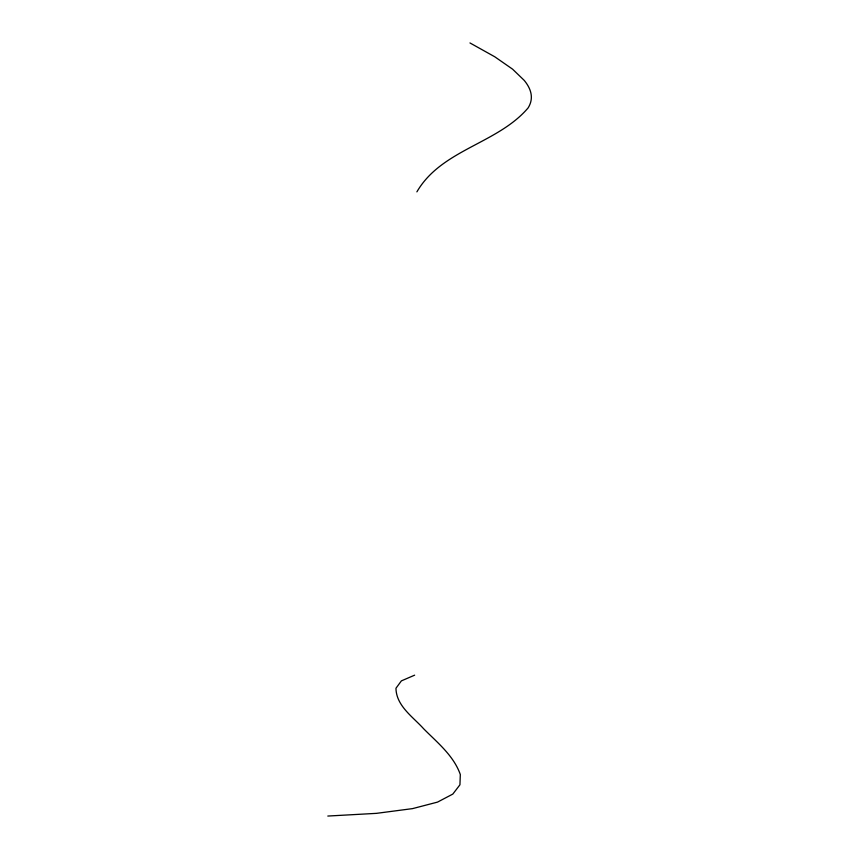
<?xml version="1.0" encoding="UTF-8"?>
<svg xmlns="http://www.w3.org/2000/svg" width="859" height="859" viewBox="0 0 859 859"><rect width="100%" height="100%" fill="white"/><g stroke="black" fill="none" stroke-linecap="round" stroke-linejoin="round"><path stroke-width="1.29" d="M416.883 191.868C441.515 149.487 497.468 143.829 528.06 107.976A433.408 89.368 5 0 0 524.151 80.316L512.587 69.171L494.763 56.78L469.97 42.95M414.65 675.163L401.378 680.886L395.967 688.242C396.203 705.862 412.943 716.857 423.67 728.786C437.36 742.627 453.649 755.587 460.317 774.528L459.941 784.793L452.822 794.081L437.51 802.113L412.545 808.62L376.457 813.355L327.805 816.05"/></g></svg>
